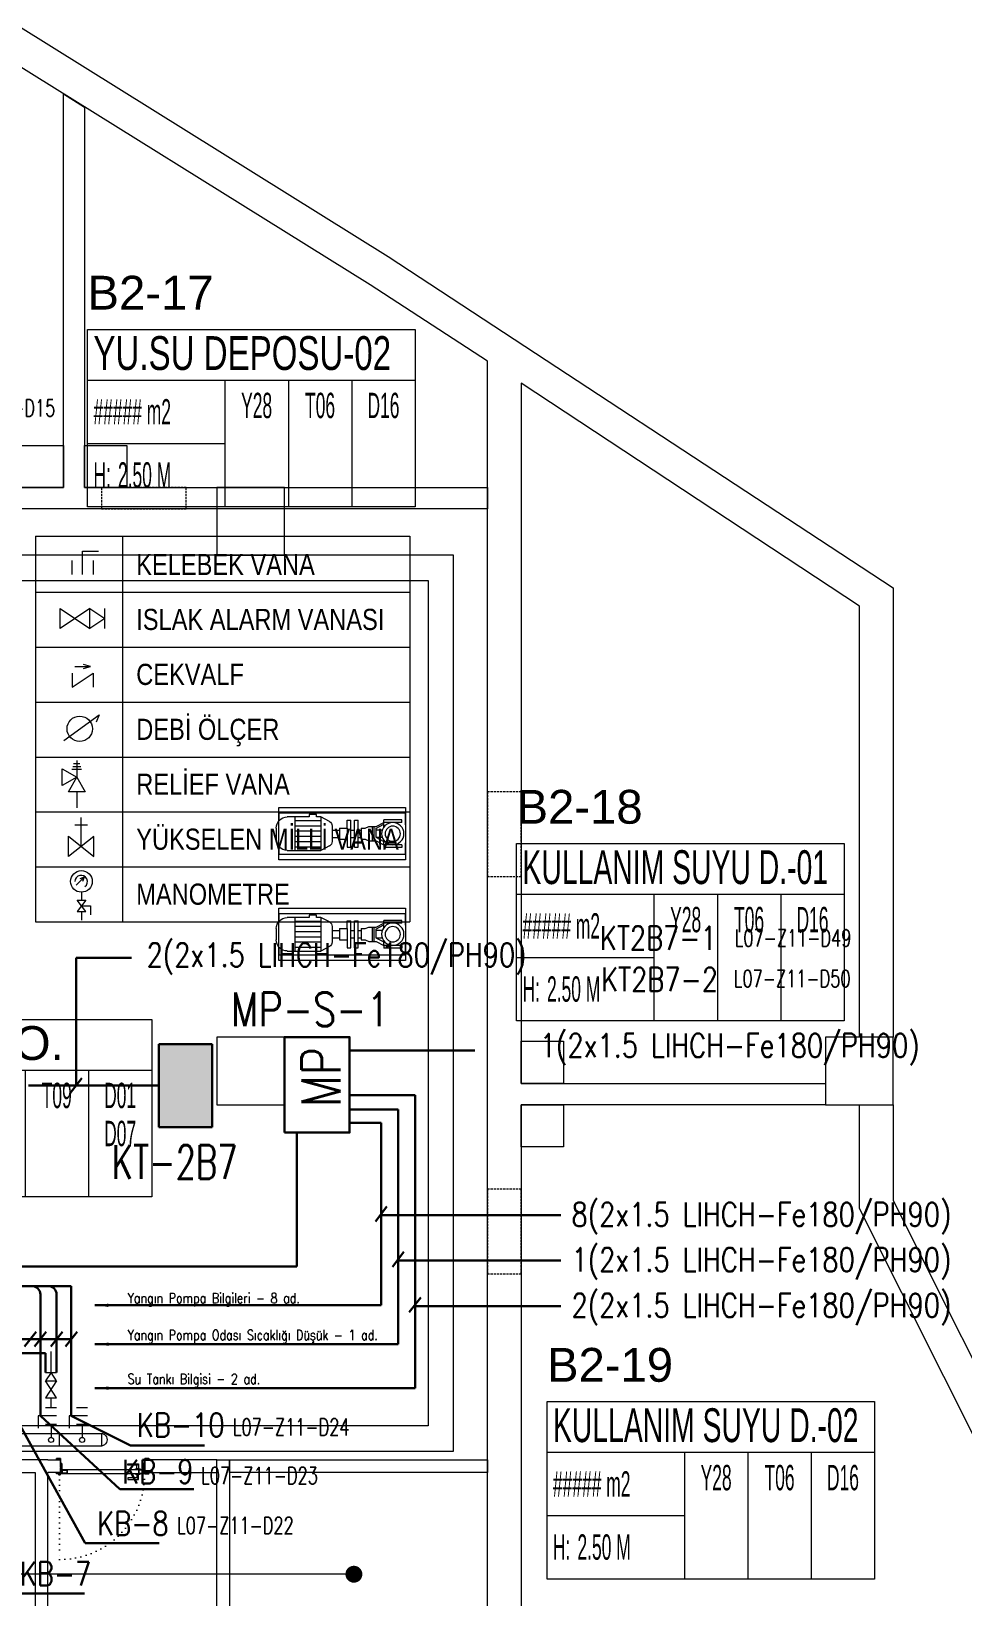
# Model space of a CAD drawing. Header units: metres. Extents: x -19121 to 152404, y -12107 to 46241.
# Drawn here: x 11021 to 12122, y 2618 to 4470 of the extents above; entities that cross this region are included whole.
import ezdxf
from ezdxf.enums import TextEntityAlignment as Align

# ---------------------------------------------------------------- set-up
doc = ezdxf.new("R2010")
doc.units = ezdxf.units.M
doc.header["$LTSCALE"] = 50
doc.header["$MEASUREMENT"] = 0
doc.linetypes.add('DOT2', pattern=[0.125, 0, -0.125])
doc.linetypes.add('HIDDEN', pattern=[0.375, 0.25, -0.125])
doc.layers.get('0').update_dxf_attribs({"color": 9, "lineweight": 9})
for name, color, linetype, lineweight in [('00', 9, 'Continuous', 9), ('01', 9, 'Continuous', 9), ('06B', 9, 'Continuous', 9), ('06D', 9, 'Continuous', 9), ('10', 9, 'Continuous', 9), ('20', 9, 'DOT2', 9), ('21_mahal200', 9, 'Continuous', 9), ('32-ekipman', 9, 'Continuous', 9), ('E-AYDINLATMA VE PRİZ PANOSU', 7, 'Continuous', 30), ('E-DEDEKTÖR NUMARALARI', 20, 'Continuous', 30), ('E-KABLO', 7, 'Continuous', 30), ('E-KUVVET PANOSU (MCC)', 7, 'Continuous', 30), ('E-MODÜL HATTI', 6, 'Continuous', 30), ('E-YAZI', 7, 'Continuous', 30), ('Y-CIHAZ', 202, 'Continuous', 9), ('Y-LEGEND', 61, 'Continuous', 9), ('Y-SPRINKLER-BORU', 251, 'Continuous', 15), ('Y-VANA', 3, 'Continuous', 15)]:
    doc.layers.add(name, color=color, linetype=linetype, lineweight=lineweight)
doc.styles.add('Arial', font='arial.ttf', dxfattribs={"height": 2.5})
doc.styles.add('E-YAZI', font='txttw.shx', dxfattribs={"height": 200})
doc.styles.add('MuuM_TEXT-STANDART', font='ARIALN.TTF')
doc.dimstyles.new('MuuM_DIM200', dxfattribs={"dimscale": 20, "dimtxt": 2, "dimasz": 1, "dimexe": 1, "dimexo": 1, "dimgap": 1, "dimtad": 1, "dimdec": 1, "dimrnd": 0.5, "dimdsep": 46, "dimtxsty": 'MuuM_TEXT-STANDART', "dimblk": 'ARCHTICK', "dimcen": 0, "dimdle": 0.15, "dimclrd": 256, "dimclre": 256, "dimclrt": 256, "dimadec": 0, "dimazin": 0, "dimtfac": 5, "dimtdec": 1, "dimtix": 1, "dimtmove": 2, "dimatfit": 3, "dimldrblk": 'DOT', "dimfxl": 3, "dimfxlon": 1, "dimtolj": 1, "dimlwd": -1, "dimlwe": -1, "dimarcsym": 0})

# ---------------------------------------------------------------- blocks, each defined once
blk = doc.blocks.new('A$C0B325108')
for p, q in [((-17.5, 23.3), (-17.5, 0)), ((17.5, 23.3), (17.5, 0))]:
    blk.add_line(p, q)
blk.add_lwpolyline([(0, 0), (0, 39), (26.3, 39)])
blk = doc.blocks.new('A$C534F1FFE')
at = {"linetype": 'Continuous'}
for p, q in [((11.7, 35), (-11.7, 35)), ((-11.7, 17.5), (0, 35)), ((0, 35), (11.7, 17.5)), ((11.7, 17.5), (-11.7, 17.5))]:
    blk.add_line(p, q, dxfattribs=at)
blk.add_lwpolyline([(-11.7, 17.5), (11.7, -17.5), (-11.7, -17.5), (11.7, 17.5)], close=True, dxfattribs=at)
blk = doc.blocks.new('A$C66241EC0')
at = {"linetype": 'Continuous'}
for p, q in [((200, -66), (0, 67)), ((0, 67), (0, -66)), ((200, 67), (200, -66))]:
    blk.add_line(p, q, dxfattribs=at)
blk = doc.blocks.new('K')
blk.add_lwpolyline([(0, 12.5), (-19.7, 12.5), (-19.7, -7.5)])
blk.add_lwpolyline([(9.4, 25), (-9.4, 25), (9.4, 0), (-9.4, 0)], close=True)
blk = doc.blocks.new('A$C75B759AB')
for p, q in [((3.6, 50.7), (-7, 40.1)), ((3.6, 50.7), (-2.3, 48.4)), ((3.6, 50.7), (1.2, 44.9)), ((0, 30.9), (0, 20.7)), ((0, 5.7), (0, -5.7))]:
    blk.add_line(p, q)
blk.add_circle((0, 45), 14.1)
blk.add_arc((-0.5, 44.7), 8.25, 307.8507, 180)
at = {"xscale": -0.6000000000058208, "yscale": 0.5999999999985448, "zscale": 0.6}
blk.add_blockref('K', (0, 5.7), dxfattribs=at)
blk = doc.blocks.new('A$C6A667673')
for p, q in [((6.3, 21.1), (-6.3, 21.1)), ((0, 0), (0, 28.4))]:
    blk.add_line(p, q)
blk.add_lwpolyline([(12.5, 10), (-12.5, -10), (-12.5, 10), (12.5, -10)], close=True)
blk = doc.blocks.new('A$C26A76201')
at = {"layer": 'Y-VANA'}
blk.add_blockref('A$C6A667673', (0, -14.2), dxfattribs=at)
blk = doc.blocks.new('A$C09612243')
at = {"xscale": 0.8000000000001818, "yscale": 0.8000000000001818, "zscale": 0.8000000000001818}
blk.add_blockref('A$C26A76201', (10, 11.4), dxfattribs=at)
blk = doc.blocks.new('A$C3DDA2012')
at = {"xscale": 2.400000000001455, "yscale": 2.400000000001455, "zscale": 2.400000000001455}
blk.add_blockref('A$C09612243', (0, 19.3), dxfattribs=at)
blk = doc.blocks.new('reılfvana')
at = {"linetype": 'Continuous'}
for p, q in [((0, 62.2), (0, 40.2)), ((6.4, 51), (-6.5, 51)), ((5.1, 54.5), (-5.2, 54.5)), ((4.1, 58.2), (-4.2, 58.2)), ((19, 51.2), (0, 40.2)), ((19, 29.2), (19, 51.2)), ((0, 40.2), (-11, 21.2)), ((-11, 21.2), (11, 21.2)), ((0, 40.2), (19, 29.2)), ((11, 21.2), (0, 40.2)), ((0, 21.2), (0, 0))]:
    blk.add_line(p, q, dxfattribs=at)
blk = doc.blocks.new('E-MODUL PANOLARI')
at = {"layer": 'E-KABLO', "color": 1}
blk.add_lwpolyline([(-49, 66.9), (49, 66.9), (49, 0), (-49, 0)], close=True, dxfattribs=at)
at = {"layer": 'E-KABLO', "color": 1, "style": 'E-YAZI', "width": 0.8}
blk.add_text('MP', height=40, dxfattribs=at).set_placement((-23, 9.5))
blk = doc.blocks.new('100_KUVVET PANOSU (MCC)')
at = {"layer": 'E-KUVVET PANOSU (MCC)', "color": 4}
for p, q in [((-3.07, 3.95), (3.07, 3.95)), ((-3.07, 0), (-3.07, 3.95)), ((3.07, 3.95), (3.07, 0)), ((3.07, 0), (-3.07, 0))]:
    blk.add_line(p, q, dxfattribs=at)
blk.add_solid([(-3.07, 3.95), (3.07, 3.95), (-3.07, 0), (3.07, 0)], dxfattribs=at)
blk = doc.blocks.new('p-kolon_80x80')
blk.add_lwpolyline([(-40, -40), (40, -40), (40, 40), (-40, 40)], close=True)
blk = doc.blocks.new('2.bod.sitatik')
at = {"layer": '01'}
for points in [[(11560, -6190), (11560, -4550.5), (11421.2, -4460.1), (10945.1, -4163.6), (9032, -3217.5)], [(9049.1, -3181.3), (10964.6, -4128.6), (11442.7, -4426.4), (12040, -4818.5), (12040, -5350), (12000, -5350), (12000, -4840.2), (11600, -4576.5), (11600, -5405), (11960, -5405), (11960, -5430), (11600, -5430), (11600, -6150), (12299.7, -6150), (12000, -5552.7), (12000, -5430), (12040, -5430), (12040, -5543.4), (12364.1, -6190), (12364.1, -6190), (12425, -6313.4), (12425, -8630)]]:
    blk.add_lwpolyline(points, dxfattribs=at)
blk.add_lwpolyline([(10595, -4845), (10595, -4630), (10620, -4630), (10620, -4700), (11058.6, -4700), (11058.6, -4234.3), (11083.6, -4249.9), (11083.6, -4700), (11560, -4700), (11560, -4725), (10620, -4725), (10620, -5350), (10595, -5350), (10595, -4870), (9880, -4870), (9880, -5350), (9840, -5350), (9840, -4630), (9880, -4630), (9880, -4845)], close=True, dxfattribs=at)
for p in [(11280, -4740), (11280, -5390), (12000, -5390)]:
    blk.add_blockref('p-kolon_80x80', p, dxfattribs=at)
blk = doc.blocks.new('gr-p-barel kilitli kapı kolu')
at = {"flags": 128}
for points in [[(-0.9, 0.8), (-0.9, 4.9), (-11.7, 4.9), (-11.7, 6.7), (0.9, 6.7), (0.9, 0.8)], [(-0.8, 5), (0.8, 6.6)]]:
    blk.add_lwpolyline(points, dxfattribs=at)
blk.add_lwpolyline([(-2.75, 0), (-2.75, 0.7), (2.75, 0.7), (2.75, 0)])
blk.add_lwpolyline([(-1.3, 0.7), (1.3, 0.7), (1.3, 0.8), (-1.3, 0.8)], close=True)
blk = doc.blocks.new('prf-scr2')
at = {"linetype": 'DOT2', "ltscale": 10}
blk.add_line((0, 0.2), (0, -1.1), dxfattribs=at)
for p, q in [((-0.1, -0.2), (0.1, -0.3)), ((0.1, -0.2), (-0.1, -0.2)), ((0.1, -0.3), (-0.1, -0.3)), ((-0.1, -0.3), (0.1, -0.4)), ((0.1, -0.4), (-0.1, -0.4)), ((0.1, -0.5), (-0.1, -0.4)), ((-0.1, -0.4), (0.1, -0.4)), ((0.1, -0.6), (-0.1, -0.5)), ((-0.1, -0.5), (0.1, -0.5)), ((-0.1, -0.6), (0.1, -0.7)), ((0.1, -0.6), (-0.1, -0.6)), ((-0.1, -0.6), (0.1, -0.6)), ((-0.1, -0.7), (0.1, -0.8)), ((0.1, -0.7), (-0.1, -0.7)), ((-0.1, -0.8), (0.1, -0.8)), ((0.1, -0.8), (-0.1, -0.8)), ((0.1, -0.2), (0, -0.1)), ((0, -0.2), (0.1, -0.2))]:
    blk.add_line(p, q)
blk.add_lwpolyline([(0.2, 0), (-0.2, 0), (-0.2, 0), (-0.1, -0.1), (0.1, -0.1), (0.2, 0), (0.2, 0)], close=True)
for points in [[(0.2, 0), (-0.2, 0)], [(-0.1, -0.1), (-0.1, -0.2), (-0.1, -0.2), (-0.1, -0.2), (-0.1, -0.2), (-0.1, -0.3), (-0.1, -0.3), (-0.1, -0.3), (-0.1, -0.3), (-0.1, -0.4), (-0.1, -0.4), (-0.1, -0.4), (-0.1, -0.4), (-0.1, -0.4), (-0.1, -0.5), (-0.1, -0.5), (-0.1, -0.5), (-0.1, -0.5), (-0.1, -0.5), (-0.1, -0.5), (-0.1, -0.6), (-0.1, -0.6), (-0.1, -0.6), (-0.1, -0.6), (-0.1, -0.6), (-0.1, -0.7), (-0.1, -0.7), (-0.1, -0.7), (-0.1, -0.7), (-0.1, -0.7), (-0.1, -0.8), (-0.1, -0.8), (-0.1, -0.8), (-0.1, -0.8), (0, -0.9), (0, -0.9), (0, -0.9), (0.1, -0.8), (0.1, -0.8), (0.1, -0.7), (0.1, -0.7), (0.1, -0.7), (0.1, -0.7), (0.1, -0.7), (0.1, -0.7), (0.1, -0.6), (0.1, -0.6), (0.1, -0.6), (0.1, -0.6), (0.1, -0.6), (0.1, -0.5), (0.1, -0.5), (0.1, -0.5), (0.1, -0.5), (0.1, -0.4), (0.1, -0.4), (0.1, -0.4), (0.1, -0.4), (0.1, -0.4), (0.1, -0.3), (0.1, -0.3), (0.1, -0.3), (0.1, -0.3), (0.1, -0.3), (0.1, -0.3), (0.1, -0.2), (0.1, -0.2), (0.1, -0.2), (0.1, -0.2), (0.1, -0.2), (0.1, -0.1)]]:
    blk.add_lwpolyline(points)
blk = doc.blocks.new('K-SAC-01')
at = {"layer": '10'}
for points in [[(-4.6, 16.2, -0.414214), (-4.5, 16.3), (-0.1, 16.3, -0.414214), (0, 16.2), (0, 5.9), (0.2, 5.9), (0.2, 16.2, 0.414214), (-0.1, 16.5), (-4.5, 16.5, 0.414214), (-4.8, 16.2), (-4.8, 15.3, 0.414214), (-4.5, 15), (-3.4, 15), (-3.4, 15.2), (-4.5, 15.2, -0.414214), (-4.6, 15.3)], [(0.2, 10.3, -0.414214), (0.5, 10.6), (1.5, 10.6, -0.414214), (1.8, 10.3), (1.8, 3.9, -0.414214), (1.5, 3.6, -0.414214), (1.2, 3.9), (1.2, 4.8), (0.2, 4.8), (0.2, -1.2, -0.414214), (-0.1, -1.5), (-4.5, -1.5, -0.414214), (-4.8, -1.2), (-4.8, -0.3, -0.414214), (-4.5, 0), (-3.4, 0), (-3.4, -0.2), (-4.5, -0.2, 0.414214), (-4.6, -0.3), (-4.6, -1.2, 0.414214), (-4.5, -1.3), (-0.1, -1.3, 0.414214), (0, -1.2), (0, 5), (1.4, 5), (1.4, 3.9, 0.414214), (1.5, 3.8, 0.414214), (1.6, 3.9), (1.6, 10.3, 0.414214), (1.5, 10.4), (0.5, 10.4, 0.414214), (0.4, 10.3), (0.4, 9.4), (0.2, 9.4)], [(-0.4, -2), (1, -1.4), (1, 1.5), (1.2, 1.5), (1.2, -1.5), (-0.3, -2.2, -14.796002)], [(99.8, 10.3, 0.414214), (99.5, 10.6), (98.5, 10.6, 0.414214), (98.2, 10.3), (98.2, 3.9, 0.414214), (98.5, 3.6, 0.414214), (98.8, 3.9), (98.8, 4.8), (99.8, 4.8), (99.8, -1.2, 0.414214), (100.1, -1.5), (104.5, -1.5, 0.414214), (104.8, -1.2), (104.8, -0.3, 0.414214), (104.5, 0), (103.4, 0), (103.4, -0.2), (104.5, -0.2, -0.414214), (104.6, -0.3), (104.6, -1.2, -0.414214), (104.5, -1.3), (100.1, -1.3, -0.414214), (100, -1.2), (100, 5), (98.6, 5), (98.6, 3.9, -0.414214), (98.5, 3.8, -0.414214), (98.4, 3.9), (98.4, 10.3, -0.414214), (98.5, 10.4), (99.5, 10.4, -0.414214), (99.6, 10.3), (99.6, 9.4), (99.8, 9.4)], [(104.6, 16.2, 0.414214), (104.5, 16.3), (100.1, 16.3, 0.414214), (100, 16.2), (100, 5.9), (99.8, 5.9), (99.8, 16.2, -0.414214), (100.1, 16.5), (104.5, 16.5, -0.414214), (104.8, 16.2), (104.8, 15.3, -0.414214), (104.5, 15), (103.4, 15), (103.4, 15.2), (104.5, 15.2, 0.414214), (104.6, 15.3)]]:
    blk.add_lwpolyline(points, format="xyb", close=True, dxfattribs=at)
for points in [[(98.8, 0.1), (98.8, 2.1), (99.1, 2.1), (99.1, 3.2), (1.5, 3.2), (1.5, 2.1), (1.8, 2.1), (1.8, 0.1), (1.5, 0.1), (1.5, 1.9), (1.2, 1.9), (1.2, 3.5), (99.4, 3.5), (99.4, 1.9), (99.1, 1.9), (99.1, 0.1)], [(98.8, 2.1), (98.8, 0.1), (99.4, 0.1), (99.4, -1.5), (1.2, -1.5), (1.2, 0.1), (1.8, 0.1), (1.8, 2.1), (2.1, 2.1), (2.1, -0.1), (1.5, -0.1), (1.5, -1.2), (99.1, -1.2), (99.1, -0.1), (98.5, -0.1), (98.5, 2.1), (98.8, 2.1)]]:
    blk.add_lwpolyline(points, dxfattribs=at)
for points in [[(2.1, 3), (8.1, 3), (8.1, -1), (2.1, -1)], [(2.4, 2.7), (7.8, 2.7), (7.8, -0.7), (2.4, -0.7)], [(98.5, 3), (92.5, 3), (92.5, -1), (98.5, -1)], [(98.2, 2.7), (92.8, 2.7), (92.8, -0.7), (98.2, -0.7)]]:
    blk.add_lwpolyline(points, close=True, dxfattribs=at)
blk.add_circle((-0.9, -2.5), 0.55, dxfattribs=at)
at = {"layer": '20', "linetype": 'HIDDEN'}
for points in [[(-0.2, -1.3), (-0.2, 0), (-1.7, 0), (-1.7, -1.3)], [(-0.4, -2), (-0.4, -0.2), (-1.5, -0.2), (-1.5, -2)]]:
    blk.add_lwpolyline(points, dxfattribs=at)
at = {"layer": '20'}
blk.add_lwpolyline([(-0.9, -2.5), (-0.9, -102.9)], dxfattribs=at)
blk.add_arc((-0.9, -2.5), 100.4, 270, 1.5131, dxfattribs=at)
at = {"layer": '06B'}
blk.add_blockref('gr-p-barel kilitli kapı kolu', (91.4, 3.5), dxfattribs=at)
at = {"layer": '06B', "xscale": -1, "rotation": 180}
blk.add_blockref('gr-p-barel kilitli kapı kolu', (91.4, -1.5), dxfattribs=at)
at = {"layer": '10', "xscale": -1, "rotation": 90}
blk.add_blockref('prf-scr2', (1.5, 1), dxfattribs=at)
at = {"layer": '10', "rotation": 270}
blk.add_blockref('prf-scr2', (99.1, 1.2), dxfattribs=at)
blk = doc.blocks.new('A$C3F260DA2')
for p, q in [((0, -6.7), (150, -6.7)), ((0, -15.9), (0, -6.7)), ((0, -6.7), (150, -6.7)), ((0, -15.9), (0, -6.7)), ((10.2, -11.1), (49.9, -11.1)), ((10.2, -11.1), (49.9, -11.1)), ((59.9, -16.5), (49.9, -11.1)), ((59.9, -16.5), (49.9, -11.1)), ((80.8, -15.1), (85.2, -15.1)), ((80.8, -24.4), (80.8, -15.1)), ((80.8, -15.1), (85.2, -15.1)), ((80.8, -24.4), (80.8, -15.1)), ((85.2, -15.1), (85.2, -46.9)), ((85.2, -15.1), (85.2, -46.9)), ((89.6, -15.1), (89.6, -46.9)), ((89.6, -15.1), (94, -15.1)), ((89.6, -15.1), (89.6, -46.9)), ((89.6, -15.1), (94, -15.1)), ((94, -15.1), (94, -46.9)), ((94, -15.1), (94, -46.9)), ((115.2, -22.5), (124.3, -17.8)), ((115.2, -22.5), (124.3, -17.8)), ((145.5, -14.7), (124.3, -14.7)), ((124.3, -17.8), (124.3, -14.7)), ((145.5, -14.7), (124.3, -14.7)), ((124.3, -17.8), (124.3, -14.7)), ((124.3, -17.8), (124.3, -23.1)), ((124.3, -17.8), (124.3, -23.1)), ((145.5, -17.8), (124.3, -17.8)), ((145.5, -17.8), (124.3, -17.8)), ((145.5, -17.8), (145.5, -14.7)), ((145.5, -17.8), (145.5, -14.7)), ((150, -6.7), (150, -20.4)), ((-3, -37.6), (-3, -24.4)), ((-3, -37.6), (-3, -24.4)), ((63.1, -40.1), (63.1, -21.9)), ((63.1, -40.1), (63.1, -21.9)), ((63.1, -26.6), (72, -26.6)), ((63.1, -26.6), (72, -26.6)), ((63.1, -35.4), (72, -35.4)), ((63.1, -35.4), (72, -35.4)), ((72, -37.6), (72, -24.4)), ((72, -24.4), (80.8, -24.4)), ((72, -37.6), (72, -24.4)), ((72, -24.4), (80.8, -24.4)), ((80.8, -37.6), (80.8, -24.4)), ((80.8, -37.6), (80.8, -24.4)), ((85.2, -26.6), (89.6, -26.6)), ((85.2, -26.6), (89.6, -26.6)), ((85.2, -35.4), (89.6, -35.4)), ((85.2, -35.4), (89.6, -35.4)), ((94, -26.6), (97.6, -26.6)), ((94, -26.6), (97.6, -26.6)), ((94, -35.4), (97.6, -35.4)), ((94, -35.4), (97.6, -35.4)), ((97.6, -24.4), (102.1, -24.4)), ((97.6, -37.6), (97.6, -24.4)), ((97.6, -24.4), (102.1, -24.4)), ((97.6, -37.6), (97.6, -24.4)), ((102.1, -24.4), (106.5, -22.5)), ((102.1, -24.4), (106.5, -22.5)), ((106.5, -22.5), (115.2, -22.5)), ((106.5, -22.5), (115.2, -22.5)), ((110.7, -39.5), (110.7, -22.5)), ((110.7, -39.5), (110.7, -22.5)), ((112.7, -39.5), (112.7, -22.5)), ((112.7, -39.5), (112.7, -22.5)), ((114.7, -26.9), (124.3, -22)), ((114.7, -26.9), (124.3, -22)), ((114.7, -37.2), (114.7, -26.9)), ((114.7, -26.9), (122.3, -26.9)), ((114.7, -37.2), (114.7, -26.9)), ((114.7, -26.9), (122.3, -26.9)), ((114.7, -35.8), (122.3, -35.8)), ((114.7, -35.8), (122.3, -35.8)), ((0, -55.3), (0, -46.1)), ((0, -55.3), (0, -46.1)), ((150, -55.3), (0, -55.3)), ((150, -55.3), (0, -55.3)), ((35.9, -50.9), (10.2, -50.9)), ((35.9, -50.9), (10.2, -50.9)), ((19, -46.6), (49.9, -46.6)), ((35.9, -53.7), (35.9, -50.9)), ((35.9, -53.7), (35.9, -50.9)), ((44.7, -53.7), (35.9, -53.7)), ((44.7, -53.7), (35.9, -53.7)), ((49.9, -50.9), (44.7, -50.9)), ((44.7, -50.9), (44.7, -53.7)), ((49.9, -50.9), (44.7, -50.9)), ((44.7, -50.9), (44.7, -53.7)), ((59.9, -45.5), (49.9, -50.9)), ((59.9, -45.5), (49.9, -50.9)), ((72, -37.6), (80.8, -37.6)), ((72, -37.6), (80.8, -37.6)), ((80.8, -37.6), (80.8, -46.9)), ((80.8, -37.6), (80.8, -46.9)), ((80.8, -46.9), (85.2, -46.9)), ((80.8, -46.9), (85.2, -46.9)), ((89.6, -46.9), (94, -46.9)), ((89.6, -46.9), (94, -46.9)), ((97.6, -37.6), (102.1, -37.6)), ((97.6, -37.6), (102.1, -37.6)), ((102.1, -37.6), (106.5, -39.5)), ((102.1, -37.6), (106.5, -39.5)), ((106.5, -39.5), (115.2, -39.5)), ((106.5, -39.5), (115.2, -39.5)), ((114.7, -37.2), (124.3, -42.2)), ((114.7, -37.2), (124.3, -42.2)), ((115.2, -39.5), (124.3, -44.2)), ((115.2, -39.5), (124.3, -44.2)), ((124.3, -38.9), (124.3, -44.2)), ((124.3, -38.9), (124.3, -44.2)), ((145.5, -44.2), (124.3, -44.2)), ((124.3, -44.2), (124.3, -47.3)), ((145.5, -44.2), (124.3, -44.2)), ((124.3, -44.2), (124.3, -47.3)), ((145.5, -47.3), (124.3, -47.3)), ((145.5, -47.3), (124.3, -47.3)), ((145.5, -44.2), (145.5, -47.3)), ((145.5, -44.2), (145.5, -47.3)), ((150, -41.6), (150, -55.3)), ((150, -41.6), (150, -55.3))]:
    blk.add_line(p, q)
at = {"color": 253}
for p, q in [((19, -50.9), (19, -11.1)), ((19, -50.9), (19, -11.1)), ((19, -15.7), (49.9, -15.7)), ((19, -15.7), (49.9, -15.7)), ((49.9, -50.9), (49.9, -11.1)), ((49.9, -50.9), (49.9, -11.1)), ((19, -21.9), (49.9, -21.9)), ((19, -21.9), (49.9, -21.9)), ((19, -28.1), (49.9, -28.1)), ((19, -28.1), (49.9, -28.1)), ((19, -34.3), (49.9, -34.3)), ((19, -34.3), (49.9, -34.3)), ((19, -40.4), (49.9, -40.4)), ((19, -40.4), (49.9, -40.4)), ((19, -46.6), (49.9, -46.6))]:
    blk.add_line(p, q, dxfattribs=at)
blk.add_lwpolyline([(0, -62), (150, -62), (150, 0), (0, 0)], close=True)
for radius in [13.2, 13.2, 8.97, 8.97]:
    blk.add_circle((134.9, -31), radius)
for centre, radius, start, end in [((10.2, -24.4), 13.2, 90, 180), ((10.2, -24.4), 13.2, 90, 180), ((57, -21.9), 6.18, 0, 61.9275), ((57, -21.9), 6.18, 0, 61.9275), ((10.2, -37.6), 13.2, 180, 270), ((10.2, -37.6), 13.2, 180, 270), ((57, -40.1), 6.18, 298.0725, 0), ((57, -40.1), 6.18, 298.0725, 0)]:
    blk.add_arc(centre, radius, start, end)
blk = doc.blocks.new('A$C62CD3010')
at = {"layer": '32-ekipman', "xscale": -1, "rotation": 180}
for p in [(11326.9, -5210.3), (11326.9, -5329.2)]:
    blk.add_blockref('A$C3F260DA2', p, dxfattribs=at)
blk = doc.blocks.new('_ArchTick')
at = {"color": 0, "linetype": 'ByBlock', "const_width": 0.15}
blk.add_lwpolyline([(-0.5, -0.5), (0.5, 0.5)], dxfattribs=at)
blk = doc.blocks.new('_Dot')
at = {"color": 0, "linetype": 'ByBlock', "lineweight": -2}
blk.add_line((-0.5, 0), (-1, 0), dxfattribs=at)
at = {"color": 0, "linetype": 'ByBlock', "const_width": 0.5}
blk.add_lwpolyline([(-0.25, 0, 1), (0.25, 0, 1)], format="xyb", close=True, dxfattribs=at)
blk = doc.blocks.new('0_roomno2')
blk.add_lwpolyline([(19.375, -10.5), (0, -10.5), (0, 0), (19.375, 0)], close=True)
for points in [[(0, -3), (19.375, -3)], [(8.125, -3), (8.125, -10.5)], [(11.875, -3), (11.875, -10.5)], [(15.625, -3), (15.625, -10.5)], [(0, -6.75), (8.125, -6.75)]]:
    blk.add_lwpolyline(points)
at = {"style": 'MuuM_TEXT-STANDART', "width": 0.6}
blk.add_text('H:', height=1.5, dxfattribs=at).set_placement((0.35, -8.608), align=Align.MIDDLE_LEFT)
at = {"style": 'Arial'}
blk.add_attdef('ODANO', (0, 1.17), '', height=2, dxfattribs=at)
blk.add_attdef('MEKANADI', text='', height=2, dxfattribs=at).set_placement((0.35, -3), align=Align.BOTTOM_LEFT)
at = {"style": 'MuuM_TEXT-STANDART', "width": 0.6}
for tag, p in [('M2', (0.35, -4.875)), ('TEMIZTAVANYUKSEKLIGI', (1.8, -8.608))]:
    blk.add_attdef(tag, text='', height=1.5, dxfattribs=at).set_placement(p, align=Align.MIDDLE_LEFT)
for tag, p in [('YER01', (10, -4.5)), ('TAVAN01', (13.75, -4.5)), ('DUVAR01', (17.5, -4.5)), ('YER02', (10, -6.75)), ('TAVAN02', (13.75, -6.75)), ('DUVAR02', (17.5, -6.75)), ('YER03', (10, -9)), ('TAVAN03', (13.75, -9)), ('DUVAR03', (17.5, -9))]:
    blk.add_attdef(tag, text='', height=1.5, dxfattribs=at).set_placement(p, align=Align.MIDDLE_CENTER)
blk = doc.blocks.new('2.bod.Mimari')
at = {"layer": '00'}
for points in [[(10605, -5430), (10605, -5865), (11025, -5865), (11025, -6610), (11055, -6610), (11055, -6595), (11040, -6595), (11040, -5865)], [(11040, -5850), (11040, -5850), (11025, -5850), (11025, -5850), (10620, -5850), (10620, -5430)], [(11040, -5850), (11055, -5850), (11055, -5865), (11040, -5865)]]:
    blk.add_lwpolyline(points, dxfattribs=at)
for points in [[(11240, -5850), (11155, -5850), (11155, -5865), (11240, -5865)], [(11255, -5850), (11255, -6030), (11240, -6030), (11240, -5850)], [(11560, -5865), (11255, -5865), (11255, -5850), (11560, -5850)]]:
    blk.add_lwpolyline(points, close=True, dxfattribs=at)
at = {"layer": '06D'}
for points in [[(11008.64, -4650), (11058.64, -4650), (11058.64, -4700), (11008.64, -4700)], [(11083.64, -4650), (11133.64, -4650), (11133.64, -4700), (11083.64, -4700)], [(11600, -5355), (11650, -5355), (11650, -5405), (11600, -5405)], [(11600, -5430), (11650, -5430), (11650, -5480), (11600, -5480)]]:
    blk.add_lwpolyline(points, close=True, dxfattribs=at)
at = {"layer": '06D', "linetype": 'HIDDEN', "ltscale": 0.2}
for points in [[(11103.64, -4725), (11203.64, -4725), (11203.64, -4700), (11103.64, -4700)], [(11600, -5160), (11600, -5060), (11560, -5060), (11560, -5160)], [(11600, -5630), (11600, -5530), (11560, -5530), (11560, -5630)]]:
    blk.add_lwpolyline(points, close=True, dxfattribs=at)
at = {"layer": '06D'}
for points in [[(10810, -5840), (11520, -5840), (11520, -4780), (10660, -4780), (10660, -5690)], [(10690, -5690), (10690, -4810), (11490, -4810), (11490, -5810), (10810, -5810)]]:
    blk.add_lwpolyline(points, dxfattribs=at)
blk.add_blockref('K-SAC-01', (11055, -5865))
at = {"layer": '21_mahal200'}
ref = blk.add_blockref('0_roomno2', (11087.08, -4512.78), dxfattribs=dict(at, xscale=20, yscale=20, zscale=20))
ref.add_attrib('ODANO', 'B2-17', (11087.08, -4489.38), dxfattribs={"layer": '0', "height": 40, "style": 'Arial'})
ref.add_attrib('MEKANADI', 'YU.SU DEPOSU-02', dxfattribs={"layer": '0', "height": 40, "style": 'Arial', "width": 0.7}).set_placement((11094.08, -4572.78), align=Align.BOTTOM_LEFT)
ref.add_attrib('M2', '##### m2', dxfattribs={"layer": '0', "height": 30, "style": 'MuuM_TEXT-STANDART', "width": 0.6}).set_placement((11094.08, -4610.28), align=Align.MIDDLE_LEFT)
ref.add_attrib('TEMIZTAVANYUKSEKLIGI', '2.50 M', dxfattribs={"layer": '0', "height": 30, "style": 'MuuM_TEXT-STANDART', "width": 0.6}).set_placement((11123.08, -4684.94), align=Align.MIDDLE_LEFT)
ref.add_attrib('YER01', 'Y28', dxfattribs={"layer": '0', "height": 30, "style": 'MuuM_TEXT-STANDART', "width": 0.6}).set_placement((11287.08, -4602.78), align=Align.MIDDLE_CENTER)
ref.add_attrib('TAVAN01', 'T06', dxfattribs={"layer": '0', "height": 30, "style": 'MuuM_TEXT-STANDART', "width": 0.6}).set_placement((11362.08, -4602.78), align=Align.MIDDLE_CENTER)
ref.add_attrib('DUVAR01', 'D16', dxfattribs={"layer": '0', "height": 30, "style": 'MuuM_TEXT-STANDART', "width": 0.6}).set_placement((11437.08, -4602.78), align=Align.MIDDLE_CENTER)
ref = blk.add_blockref('0_roomno2', (11594.51, -5120.96), dxfattribs=dict(at, xscale=20, yscale=20, zscale=20))
ref.add_attrib('ODANO', 'B2-18', (11594.51, -5097.56), dxfattribs={"layer": '0', "height": 40, "style": 'Arial'})
ref.add_attrib('MEKANADI', 'KULLANIM SUYU D.-01', dxfattribs={"layer": '0', "height": 40, "style": 'Arial', "width": 0.6}).set_placement((11601.51, -5180.96), align=Align.BOTTOM_LEFT)
ref.add_attrib('M2', '##### m2', dxfattribs={"layer": '0', "height": 30, "style": 'MuuM_TEXT-STANDART', "width": 0.6}).set_placement((11601.51, -5218.46), align=Align.MIDDLE_LEFT)
ref.add_attrib('TEMIZTAVANYUKSEKLIGI', '2.50 M', dxfattribs={"layer": '0', "height": 30, "style": 'MuuM_TEXT-STANDART', "width": 0.6}).set_placement((11630.51, -5293.12), align=Align.MIDDLE_LEFT)
ref.add_attrib('YER01', 'Y28', dxfattribs={"layer": '0', "height": 30, "style": 'MuuM_TEXT-STANDART', "width": 0.6}).set_placement((11794.51, -5210.96), align=Align.MIDDLE_CENTER)
ref.add_attrib('TAVAN01', 'T06', dxfattribs={"layer": '0', "height": 30, "style": 'MuuM_TEXT-STANDART', "width": 0.6}).set_placement((11869.51, -5210.96), align=Align.MIDDLE_CENTER)
ref.add_attrib('DUVAR01', 'D16', dxfattribs={"layer": '0', "height": 30, "style": 'MuuM_TEXT-STANDART', "width": 0.6}).set_placement((11944.51, -5210.96), align=Align.MIDDLE_CENTER)
ref = blk.add_blockref('0_roomno2', (10775.64, -5329.06), dxfattribs=dict(at, xscale=20, yscale=20, zscale=20))
ref.add_attrib('ODANO', 'B2-20', (10775.64, -5305.66), dxfattribs={"layer": '0', "height": 40, "style": 'Arial'})
ref.add_attrib('MEKANADI', 'POMPA O.', dxfattribs={"layer": '0', "height": 40, "style": 'Arial'}).set_placement((10782.64, -5389.06), align=Align.BOTTOM_LEFT)
ref.add_attrib('M2', '###### m2', dxfattribs={"layer": '0', "height": 30, "style": 'MuuM_TEXT-STANDART', "width": 0.6}).set_placement((10782.64, -5426.56), align=Align.MIDDLE_LEFT)
ref.add_attrib('TEMIZTAVANYUKSEKLIGI', '2.40 M', dxfattribs={"layer": '0', "height": 30, "style": 'MuuM_TEXT-STANDART', "width": 0.6}).set_placement((10811.64, -5501.22), align=Align.MIDDLE_LEFT)
ref.add_attrib('YER01', 'Y04', dxfattribs={"layer": '0', "height": 30, "style": 'MuuM_TEXT-STANDART', "width": 0.6}).set_placement((10975.64, -5419.06), align=Align.MIDDLE_CENTER)
ref.add_attrib('TAVAN01', 'T09', dxfattribs={"layer": '0', "height": 30, "style": 'MuuM_TEXT-STANDART', "width": 0.6}).set_placement((11050.64, -5419.06), align=Align.MIDDLE_CENTER)
ref.add_attrib('DUVAR01', 'D01', dxfattribs={"layer": '0', "height": 30, "style": 'MuuM_TEXT-STANDART', "width": 0.6}).set_placement((11125.64, -5419.06), align=Align.MIDDLE_CENTER)
ref.add_attrib('DUVAR02', 'D07', dxfattribs={"layer": '0', "height": 30, "style": 'MuuM_TEXT-STANDART', "width": 0.6}).set_placement((11125.64, -5464.06), align=Align.MIDDLE_CENTER)
ref = blk.add_blockref('0_roomno2', (11630.52, -5781.13), dxfattribs=dict(at, xscale=20, yscale=20, zscale=20))
ref.add_attrib('ODANO', 'B2-19', (11630.52, -5757.73), dxfattribs={"layer": '0', "height": 40, "style": 'Arial'})
ref.add_attrib('MEKANADI', 'KULLANIM SUYU D.-02', dxfattribs={"layer": '0', "height": 40, "style": 'Arial', "width": 0.6}).set_placement((11637.52, -5841.13), align=Align.BOTTOM_LEFT)
ref.add_attrib('M2', '##### m2', dxfattribs={"layer": '0', "height": 30, "style": 'MuuM_TEXT-STANDART', "width": 0.6}).set_placement((11637.52, -5878.63), align=Align.MIDDLE_LEFT)
ref.add_attrib('TEMIZTAVANYUKSEKLIGI', '2.50 M', dxfattribs={"layer": '0', "height": 30, "style": 'MuuM_TEXT-STANDART', "width": 0.6}).set_placement((11666.52, -5953.29), align=Align.MIDDLE_LEFT)
ref.add_attrib('YER01', 'Y28', dxfattribs={"layer": '0', "height": 30, "style": 'MuuM_TEXT-STANDART', "width": 0.6}).set_placement((11830.52, -5871.13), align=Align.MIDDLE_CENTER)
ref.add_attrib('TAVAN01', 'T06', dxfattribs={"layer": '0', "height": 30, "style": 'MuuM_TEXT-STANDART', "width": 0.6}).set_placement((11905.52, -5871.13), align=Align.MIDDLE_CENTER)
ref.add_attrib('DUVAR01', 'D16', dxfattribs={"layer": '0', "height": 30, "style": 'MuuM_TEXT-STANDART', "width": 0.6}).set_placement((11980.52, -5871.13), align=Align.MIDDLE_CENTER)
at = {"layer": '32-ekipman'}
blk.add_blockref('A$C62CD3010', (-13.73, 69.87), dxfattribs=at)
at = {"layer": '21_mahal200'}
blk.add_leader([(11402.12, -5985.45), (10989.34, -5985.45)], dimstyle='MuuM_DIM200', override={"dimasz": 1, "dimfxl": 10}, dxfattribs=at)

msp = doc.modelspace()

# ---------------------------------------------------------------- linework, layer by layer
at = {"layer": 'E-MODÜL HATTI', "ltscale": 50}
for p, q in [((11397.1, 3264.2), (11545, 3264.2)), ((11171.3, 3222.6), (11017.3, 3222.6)), ((11397.1, 3211.2), (11474.4, 3211.2)), ((11474.4, 3211.2), (11474.4, 2864.7)), ((11397.1, 3194.2), (11454.4, 3194.2)), ((11454.4, 3194.2), (11454.4, 2916.7)), ((11334.5, 3167), (11334.5, 3008.8)), ((11397.1, 3178.7), (11434.4, 3178.7)), ((11434.4, 3178.7), (11434.4, 2962.7)), ((11334.5, 3008.8), (11007.3, 3008.8)), ((11007.3, 2985.4), (11067.9, 2985.4)), ((11067.9, 2831.9), (11067.9, 2985.4)), ((11031.3, 2831.9), (11031.3, 2975.4)), ((11050.5, 2883.3), (11050.5, 2975.4)), ((11095.6, 2962.7), (11434.4, 2962.7)), ((11095.6, 2916.7), (11454.4, 2916.7)), ((11095.6, 2864.7), (11474.4, 2864.7))]:
    msp.add_line(p, q, dxfattribs=at)
for points in [[(11099.7, 2962.7, 0, 4, 0), (11111.5, 2962.7, 0, 0, 0)], [(11100.3, 2916.7, 0, 4, 0), (11112, 2916.7, 0, 0, 0)], [(11099.7, 2864.7, 0, 4, 0), (11111.5, 2864.7, 0, 0, 0)]]:
    msp.add_lwpolyline(points, format="xyseb", dxfattribs=at)
for centre in [(11021.3, 2975.4), (11040.5, 2975.4)]:
    msp.add_arc(centre, 10, 0, 90, dxfattribs=at)
at = {"layer": 'E-YAZI', "color": 3}
for p, q in [((11073.5, 3222.6), (11073.5, 3373.7)), ((11073.5, 3373.7), (11139, 3373.7)), ((11066.7, 3213.8), (11080.3, 3231.4)), ((11427.6, 3061.9), (11441.2, 3079.5)), ((11647, 3069.2), (11434.4, 3069.2)), ((11447.6, 3008.4), (11461.2, 3026)), ((11647, 3015.7), (11454.4, 3015.7)), ((11467.6, 2954.4), (11481.2, 2972)), ((11647, 2961.7), (11474.4, 2961.7)), ((11012.7, 2913.9), (11026.3, 2931.5)), ((11024.5, 2913.9), (11038.1, 2931.5)), ((11043.7, 2913.9), (11057.3, 2931.5)), ((11061.1, 2913.9), (11074.7, 2931.5)), ((10589.5, 2922.7), (11067.9, 2922.7))]:
    msp.add_line(p, q, dxfattribs=at)
at = {"layer": 'E-YAZI', "color": 0, "ltscale": 50}
for p, q in [((11037.2, 2906.2), (10527.1, 2906.2)), ((11037.2, 2883.3), (11037.2, 2906.2)), ((11001.2, 2831.9), (11084.2, 2681.2)), ((11031.3, 2831.9), (11125.2, 2745.2)), ((11067.9, 2831.9), (11138, 2796.7)), ((11225.5, 2796.7), (11138, 2796.7)), ((11212.7, 2745.2), (11125.2, 2745.2)), ((11171.7, 2681.2), (11084.2, 2681.2)), ((11083.7, 2621.7), (10996.2, 2621.7))]:
    msp.add_line(p, q, dxfattribs=at)
at = {"layer": 'Y-CIHAZ'}
for p, q in [((11053.5, 2811.1), (11053.5, 2796.1)), ((11103.8, 2811.1), (11103.8, 2796.1))]:
    msp.add_line(p, q, dxfattribs=at)
msp.add_lwpolyline([(10859.1, 2796.1), (10857.9, 2796.1, -0.262287), (10855.4, 2797.6, -0.279322), (10855.4, 2809.7, -0.262287), (10858, 2811.1), (11103.8, 2811.1, -0.111205), (11107, 2809.7, -0.529991), (11107, 2797.6, -0.069451), (11103.8, 2796.1), (10859.1, 2796.1)], format="xyb", dxfattribs=at)
for centre in [(11043.9, 2803.5), (11080.7, 2803.5)]:
    msp.add_circle(centre, 3, dxfattribs=at)
at = {"layer": 'Y-LEGEND'}
for p, q in [((11025.5, 3872.6), (11468.1, 3872.6)), ((11025.5, 3872.6), (11468.1, 3872.6)), ((11025.5, 3872.6), (11468.1, 3872.6)), ((11025.5, 3872.6), (11468.1, 3872.6)), ((11025.5, 3872.6), (11468.1, 3872.6)), ((11025.5, 3872.6), (11468.1, 3872.6)), ((11025.5, 3872.6), (11468.1, 3872.6)), ((11025.5, 3872.6), (11025.5, 3416.3)), ((11128.3, 3872.6), (11128.3, 3416.3)), ((11468.1, 3872.6), (11468.1, 3416.3)), ((11025.5, 3806.3), (11468.1, 3806.3)), ((11025.5, 3741.3), (11468.1, 3741.3)), ((11025.5, 3676.3), (11468.1, 3676.3)), ((11025.5, 3611.3), (11468.1, 3611.3)), ((11025.5, 3546.3), (11468.1, 3546.3)), ((11025.5, 3481.3), (11468.1, 3481.3)), ((11025.5, 3416.3), (11468.1, 3416.3))]:
    msp.add_line(p, q, dxfattribs=at)
at = {"layer": 'Y-SPRINKLER-BORU', "color": 232}
for p, q in [((11043.9, 2883.3), (11043.9, 2908.1)), ((11043.9, 2863.2), (11043.9, 2863.3)), ((11043.9, 2841.7), (11043.9, 2853.2)), ((11043.9, 2822.2), (11043.9, 2806.5)), ((11080.7, 2822.2), (11080.7, 2806.5))]:
    msp.add_line(p, q, dxfattribs=at)
at = {"layer": 'Y-VANA'}
msp.add_line((11072.1, 3718.3), (11090.8, 3718.3), dxfattribs=at)
at = {"layer": 'Y-VANA', "linetype": 'Continuous'}
for p, q in [((11059, 3631), (11100.9, 3661.3)), ((11100.9, 3661.3), (11097.3, 3652.6))]:
    msp.add_line(p, q, dxfattribs=at)
at = {"layer": 'Y-VANA'}
msp.add_lwpolyline([(11082.2, 3716), (11090.8, 3718.3), (11082.2, 3720.6)], dxfattribs=at)
at = {"layer": 'Y-VANA', "linetype": 'Continuous'}
msp.add_circle((11077.9, 3644.7), 15, dxfattribs=at)

# ---------------------------------------------------------------- block references
for name in ['2.bod.sitatik', '2.bod.Mimari']:
    msp.add_blockref(name, (0, 8630))
at = {"layer": 'E-KABLO', "color": 1, "xscale": 1.152, "yscale": 1.152, "zscale": 1.152, "rotation": 90}
msp.add_blockref('E-MODUL PANOLARI', (11397.1, 3223.5), dxfattribs=at)
at = {"layer": 'E-KUVVET PANOSU (MCC)', "xscale": 16, "yscale": 16, "zscale": 16, "rotation": 270}
msp.add_blockref('100_KUVVET PANOSU (MCC)', (11171.3, 3222.6), dxfattribs=at)
at = {"layer": 'Y-VANA'}
for name, p, xscale, yscale, zscale in [('A$C0B325108', (11081.2, 3827.2), 0.7131458238467541, 0.7131458238467541, 0.7131458238467541), ('A$C66241EC0', (11093.9, 3702.1), -0.1248006440288144, 0.1248006439706066, 0.1248006439700126), ('reılfvana', (11074.3, 3551.2), -0.900001440002304, 0.900001440002304, 0.900001440002304), ('A$C75B759AB', (11079.9, 3423.4), 0.9062951563794378, 0.9062951563794378, 0.9062951563794378), ('A$C534F1FFE', (11043.9, 2863.3), -0.5715918834030163, 0.5715918834030163, 0.5715918834030163)]:
    msp.add_blockref(name, p, dxfattribs=dict(at, xscale=xscale, yscale=yscale, zscale=zscale))
at = {"layer": 'Y-VANA', "xscale": 1.00000160000256, "yscale": 1.00000160000256, "zscale": 1.00000160000256, "rotation": 270}
msp.add_blockref('A$C534F1FFE', (11072.4, 3775.2), dxfattribs=at)
at = {"layer": 'Y-VANA', "ltscale": 0.1}
for name, p, xscale, yscale, zscale, rotation in [('A$C3DDA2012', (11064.5, 3493.4), 0.6250731303469701, 0.6250731303469701, 0.6250731303469701, 359.9320860085631), ('A$C0B325108', (11050.4, 2831.9), -0.5580357142607683, 0.5580357142607683, 0.5580357142607683, 90), ('A$C0B325108', (11087.2, 2831.9), -0.5580357142607683, 0.5580357142607683, 0.5580357142607683, 90)]:
    msp.add_blockref(name, p, dxfattribs=dict(at, xscale=xscale, yscale=yscale, zscale=zscale, rotation=rotation))

# ---------------------------------------------------------------- texts
at = {"layer": 'E-AYDINLATMA VE PRİZ PANOSU', "color": 4, "style": 'E-YAZI', "width": 0.7}
msp.add_text('KT-2B7', height=40, dxfattribs=at).set_placement((11115.7, 3112.2))
at = {"layer": 'E-DEDEKTÖR NUMARALARI', "style": 'E-YAZI', "width": 0.7}
for s, p in [('L07-Z11-D15', (10911, 4014.2)), ('L07-Z11-D49', (11852.5, 3387.2)), ('L07-Z11-D50', (11851.5, 3339.2)), ('L07-Z11-D24', (11259, 2808.7)), ('L07-Z11-D23', (11221.5, 2751.2)), ('L07-Z11-D22', (11193, 2692.2))]:
    msp.add_text(s, height=20, dxfattribs=at).set_placement(p)
at = {"layer": 'E-YAZI', "color": 3, "style": 'E-YAZI', "width": 0.8}
for s, height, p in [('KT2B7-1', 28, (11693, 3383.2)), ('2(2x1.5 LIHCH-Fe180/PH90)', 28, (11157, 3363.3)), ('KT2B7-2', 28, (11694.5, 3334.2)), ('MP-S-1', 40, (11256.5, 3292.8)), ('1(2x1.5 LIHCH-Fe180/PH90)', 28, (11622, 3256.1)), ('8(2x1.5 LIHCH-Fe180/PH90)', 28, (11659.5, 3056.2)), ('1(2x1.5 LIHCH-Fe180/PH90)', 28, (11659.5, 3002.7)), ('2(2x1.5 LIHCH-Fe180/PH90)', 28, (11659.5, 2948.7)), ('Yangın Pompa Bilgileri - 8 ad.', 12, (11134.5, 2965.2)), ('Yangın Pompa Odası Sıcaklığı Düşük - 1 ad.', 12, (11134.5, 2921.6)), ('Su Tankı Bilgisi - 2 ad.', 12, (11134.5, 2869.6)), ('KB-10', 28, (11145.5, 2807.2)), ('KB-9', 28, (11128, 2752)), ('KB-8', 28, (11098.5, 2690.7)), ('KB-7', 28, (11007, 2631.2))]:
    msp.add_text(s, height=height, dxfattribs=at).set_placement(p)
at = {"layer": 'Y-LEGEND', "style": 'Arial', "width": 0.8}
for s, p in [('KELEBEK VANA', (11144.7, 3826.6)), ('ISLAK ALARM VANASI', (11144.7, 3761.6)), ('CEKVALF', (11144.7, 3696.6)), ('DEBİ ÖLÇER', (11144.7, 3631.6)), ('RELİEF VANA', (11144.7, 3566.6)), ('YÜKSELEN MİLLİ VANA', (11144.7, 3501.6)), ('MANOMETRE', (11144.7, 3436.6))]:
    msp.add_text(s, height=25, dxfattribs=at).set_placement(p)

doc.saveas('drawing.dxf')
